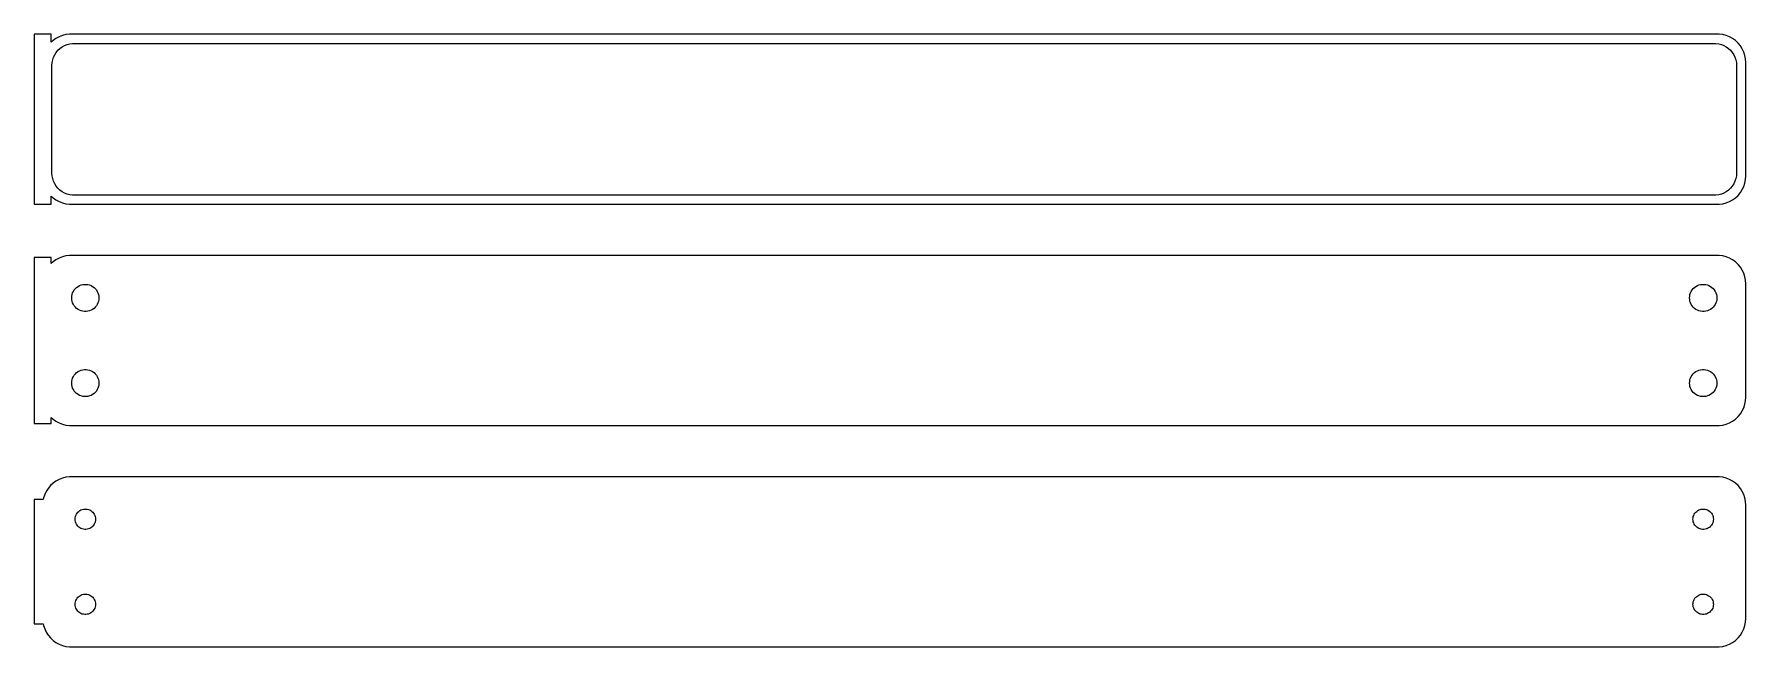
# Model space of a CAD drawing. Header units: metres. Extents: x -152 to 150, y 63 to 171.
import ezdxf

# ---------------------------------------------------------------- set-up
doc = ezdxf.new("R2010")
doc.units = ezdxf.units.M

msp = doc.modelspace()

# ---------------------------------------------------------------- linework, layer by layer
for p, q in [((-148.5, 170.99), (-151.5, 170.99)), ((-151.5, 170.99), (-151.5, 141.01)), ((-148.5, 169.559), (-148.5, 170.99)), ((-148.187, 169.853), (-148.5, 169.559)), ((-147.679, 170.222), (-148.187, 169.853)), ((-147.129, 170.524), (-147.679, 170.222)), ((-146.545, 170.755), (-147.129, 170.524)), ((-146.575, 168.77), (-146.149, 169.004)), ((-145.937, 170.911), (-146.545, 170.755)), ((-146.149, 169.004), (-145.697, 169.183)), ((-145.314, 170.99), (-145.937, 170.911)), ((-145.697, 169.183), (-145.226, 169.304)), ((145.314, 170.99), (-145.314, 170.99)), ((-145.226, 169.304), (-144.743, 169.365)), ((-144.743, 169.365), (144.743, 169.365)), ((144.743, 169.365), (145.226, 169.304)), ((145.226, 169.304), (145.697, 169.183)), ((145.937, 170.911), (145.314, 170.99)), ((145.697, 169.183), (146.149, 169.004)), ((146.545, 170.755), (145.937, 170.911)), ((146.149, 169.004), (146.575, 168.77)), ((147.129, 170.524), (146.545, 170.755)), ((147.679, 170.222), (147.129, 170.524)), ((148.187, 169.853), (147.679, 170.222)), ((148.645, 169.423), (148.187, 169.853)), ((149.045, 168.939), (148.645, 169.423)), ((149.382, 168.409), (149.045, 168.939)), ((-148.373, 165.5), (-148.342, 165.985)), ((-148.342, 165.985), (-148.251, 166.463)), ((-148.251, 166.463), (-148.101, 166.926)), ((-148.101, 166.926), (-147.894, 167.366)), ((-147.894, 167.366), (-147.633, 167.776)), ((-147.633, 167.776), (-147.323, 168.151)), ((-147.323, 168.151), (-146.969, 168.484)), ((-146.969, 168.484), (-146.575, 168.77)), ((146.575, 168.77), (146.969, 168.484)), ((146.969, 168.484), (147.323, 168.151)), ((147.323, 168.151), (147.633, 167.776)), ((147.633, 167.776), (147.894, 167.366)), ((147.894, 167.366), (148.101, 166.926)), ((148.101, 166.926), (148.251, 166.463)), ((148.251, 166.463), (148.342, 165.985)), ((148.342, 165.985), (148.373, 165.5)), ((149.649, 167.841), (149.382, 168.409)), ((149.843, 167.243), (149.649, 167.841)), ((149.961, 166.627), (149.843, 167.243)), ((150, 166), (149.961, 166.627)), ((150, 146), (150, 166)), ((-148.373, 146.5), (-148.373, 165.5)), ((148.373, 165.5), (148.373, 146.5)), ((-148.342, 146.015), (-148.373, 146.5)), ((-148.251, 145.537), (-148.342, 146.015)), ((-148.101, 145.074), (-148.251, 145.537)), ((-147.894, 144.634), (-148.101, 145.074)), ((148.101, 145.074), (147.894, 144.634)), ((148.251, 145.537), (148.101, 145.074)), ((148.342, 146.015), (148.251, 145.537)), ((148.373, 146.5), (148.342, 146.015)), ((149.649, 144.159), (149.843, 144.757)), ((149.843, 144.757), (149.961, 145.373)), ((149.961, 145.373), (150, 146)), ((-148.5, 142.441), (-148.187, 142.147)), ((-148.5, 141.01), (-148.5, 142.441)), ((-148.187, 142.147), (-147.679, 141.778)), ((-147.633, 144.224), (-147.894, 144.634)), ((-147.679, 141.778), (-147.129, 141.476)), ((-147.323, 143.849), (-147.633, 144.224)), ((-146.969, 143.516), (-147.323, 143.849)), ((-146.575, 143.23), (-146.969, 143.516)), ((-146.149, 142.996), (-146.575, 143.23)), ((-145.697, 142.817), (-146.149, 142.996)), ((-145.226, 142.696), (-145.697, 142.817)), ((-144.743, 142.635), (-145.226, 142.696)), ((144.743, 142.635), (-144.743, 142.635)), ((145.226, 142.696), (144.743, 142.635)), ((145.697, 142.817), (145.226, 142.696)), ((146.149, 142.996), (145.697, 142.817)), ((146.575, 143.23), (146.149, 142.996)), ((146.969, 143.516), (146.575, 143.23)), ((147.323, 143.849), (146.969, 143.516)), ((147.129, 141.476), (147.679, 141.778)), ((147.633, 144.224), (147.323, 143.849)), ((147.894, 144.634), (147.633, 144.224)), ((147.679, 141.778), (148.187, 142.147)), ((148.187, 142.147), (148.645, 142.577)), ((148.645, 142.577), (149.045, 143.061)), ((149.045, 143.061), (149.382, 143.591)), ((149.382, 143.591), (149.649, 144.159)), ((-151.5, 141.01), (-148.5, 141.01)), ((-147.129, 141.476), (-146.545, 141.245)), ((-146.545, 141.245), (-145.937, 141.089)), ((-145.937, 141.089), (-145.314, 141.01)), ((-145.314, 141.01), (145.314, 141.01)), ((145.314, 141.01), (145.937, 141.089)), ((145.937, 141.089), (146.545, 141.245)), ((146.545, 141.245), (147.129, 141.476)), ((-148.5, 131.615), (-151.5, 131.615)), ((-151.5, 131.615), (-151.5, 102.385)), ((-148.5, 130.559), (-148.5, 131.615)), ((-148.187, 130.853), (-148.5, 130.559)), ((-147.679, 131.222), (-148.187, 130.853)), ((-147.129, 131.524), (-147.679, 131.222)), ((-146.545, 131.755), (-147.129, 131.524)), ((-145.937, 131.911), (-146.545, 131.755)), ((-145.314, 131.99), (-145.937, 131.911)), ((145.314, 131.99), (-145.314, 131.99)), ((145.937, 131.911), (145.314, 131.99)), ((146.545, 131.755), (145.937, 131.911)), ((147.129, 131.524), (146.545, 131.755)), ((147.679, 131.222), (147.129, 131.524)), ((148.187, 130.853), (147.679, 131.222)), ((148.645, 130.423), (148.187, 130.853)), ((149.045, 129.939), (148.645, 130.423)), ((149.382, 129.409), (149.045, 129.939)), ((-143.786, 126.526), (-143.522, 126.672)), ((-143.522, 126.672), (-143.242, 126.783)), ((-143.242, 126.783), (-142.95, 126.857)), ((-142.95, 126.857), (-142.651, 126.895)), ((-142.651, 126.895), (-142.349, 126.895)), ((-142.349, 126.895), (-142.05, 126.857)), ((-142.05, 126.857), (-141.758, 126.783)), ((-141.758, 126.783), (-141.478, 126.672)), ((-141.478, 126.672), (-141.214, 126.526)), ((141.214, 126.526), (141.478, 126.672)), ((141.478, 126.672), (141.758, 126.783)), ((141.758, 126.783), (142.05, 126.857)), ((142.05, 126.857), (142.349, 126.895)), ((142.349, 126.895), (142.651, 126.895)), ((142.651, 126.895), (142.95, 126.857)), ((142.95, 126.857), (143.242, 126.783)), ((143.242, 126.783), (143.522, 126.672)), ((143.522, 126.672), (143.786, 126.526)), ((149.649, 128.841), (149.382, 129.409)), ((149.843, 128.243), (149.649, 128.841)), ((149.961, 127.627), (149.843, 128.243)), ((150, 127), (149.961, 127.627)), ((150, 107), (150, 127)), ((-144.9, 124.5), (-144.881, 124.801)), ((-144.881, 124.199), (-144.9, 124.5)), ((-144.881, 124.801), (-144.825, 125.097)), ((-144.825, 123.903), (-144.881, 124.199)), ((-144.825, 125.097), (-144.731, 125.383)), ((-144.731, 123.617), (-144.825, 123.903)), ((-144.731, 125.383), (-144.603, 125.656)), ((-144.603, 123.344), (-144.731, 123.617)), ((-144.603, 125.656), (-144.442, 125.911)), ((-144.442, 125.911), (-144.25, 126.143)), ((-144.25, 126.143), (-144.03, 126.349)), ((-144.03, 126.349), (-143.786, 126.526)), ((-141.214, 126.526), (-140.97, 126.349)), ((-140.97, 126.349), (-140.75, 126.143)), ((-140.75, 126.143), (-140.558, 125.911)), ((-140.558, 125.911), (-140.397, 125.656)), ((-140.397, 125.656), (-140.269, 125.383)), ((-140.269, 123.617), (-140.397, 123.344)), ((-140.269, 125.383), (-140.175, 125.097)), ((-140.175, 123.903), (-140.269, 123.617)), ((-140.175, 125.097), (-140.119, 124.801)), ((-140.119, 124.199), (-140.175, 123.903)), ((-140.119, 124.801), (-140.1, 124.5)), ((-140.1, 124.5), (-140.119, 124.199)), ((140.1, 124.5), (140.119, 124.801)), ((140.119, 124.199), (140.1, 124.5)), ((140.119, 124.801), (140.175, 125.097)), ((140.175, 123.903), (140.119, 124.199)), ((140.175, 125.097), (140.269, 125.383)), ((140.269, 123.617), (140.175, 123.903)), ((140.269, 125.383), (140.397, 125.656)), ((140.397, 123.344), (140.269, 123.617)), ((140.397, 125.656), (140.558, 125.911)), ((140.558, 125.911), (140.75, 126.143)), ((140.75, 126.143), (140.97, 126.349)), ((140.97, 126.349), (141.214, 126.526)), ((143.786, 126.526), (144.03, 126.349)), ((144.03, 126.349), (144.25, 126.143)), ((144.25, 126.143), (144.442, 125.911)), ((144.442, 125.911), (144.603, 125.656)), ((144.603, 125.656), (144.731, 125.383)), ((144.731, 123.617), (144.603, 123.344)), ((144.731, 125.383), (144.825, 125.097)), ((144.825, 123.903), (144.731, 123.617)), ((144.825, 125.097), (144.881, 124.801)), ((144.881, 124.199), (144.825, 123.903)), ((144.881, 124.801), (144.9, 124.5)), ((144.9, 124.5), (144.881, 124.199)), ((-144.442, 123.089), (-144.603, 123.344)), ((-144.25, 122.857), (-144.442, 123.089)), ((-144.03, 122.651), (-144.25, 122.857)), ((-143.786, 122.474), (-144.03, 122.651)), ((-143.522, 122.328), (-143.786, 122.474)), ((-143.242, 122.217), (-143.522, 122.328)), ((-142.95, 122.143), (-143.242, 122.217)), ((-142.651, 122.105), (-142.95, 122.143)), ((-142.349, 122.105), (-142.651, 122.105)), ((-142.05, 122.143), (-142.349, 122.105)), ((-141.758, 122.217), (-142.05, 122.143)), ((-141.478, 122.328), (-141.758, 122.217)), ((-141.214, 122.474), (-141.478, 122.328)), ((-140.97, 122.651), (-141.214, 122.474)), ((-140.75, 122.857), (-140.97, 122.651)), ((-140.558, 123.089), (-140.75, 122.857)), ((-140.397, 123.344), (-140.558, 123.089)), ((140.558, 123.089), (140.397, 123.344)), ((140.75, 122.857), (140.558, 123.089)), ((140.97, 122.651), (140.75, 122.857)), ((141.214, 122.474), (140.97, 122.651)), ((141.478, 122.328), (141.214, 122.474)), ((141.758, 122.217), (141.478, 122.328)), ((142.05, 122.143), (141.758, 122.217)), ((142.349, 122.105), (142.05, 122.143)), ((142.651, 122.105), (142.349, 122.105)), ((142.95, 122.143), (142.651, 122.105)), ((143.242, 122.217), (142.95, 122.143)), ((143.522, 122.328), (143.242, 122.217)), ((143.786, 122.474), (143.522, 122.328)), ((144.03, 122.651), (143.786, 122.474)), ((144.25, 122.857), (144.03, 122.651)), ((144.442, 123.089), (144.25, 122.857)), ((144.603, 123.344), (144.442, 123.089)), ((-143.786, 111.526), (-143.522, 111.672)), ((-143.522, 111.672), (-143.242, 111.783)), ((-143.242, 111.783), (-142.95, 111.857)), ((-142.95, 111.857), (-142.651, 111.895)), ((-142.651, 111.895), (-142.349, 111.895)), ((-142.349, 111.895), (-142.05, 111.857)), ((-142.05, 111.857), (-141.758, 111.783)), ((-141.758, 111.783), (-141.478, 111.672)), ((-141.478, 111.672), (-141.214, 111.526)), ((141.214, 111.526), (141.478, 111.672)), ((141.478, 111.672), (141.758, 111.783)), ((141.758, 111.783), (142.05, 111.857)), ((142.05, 111.857), (142.349, 111.895)), ((142.349, 111.895), (142.651, 111.895)), ((142.651, 111.895), (142.95, 111.857)), ((142.95, 111.857), (143.242, 111.783)), ((143.242, 111.783), (143.522, 111.672)), ((143.522, 111.672), (143.786, 111.526)), ((-144.9, 109.5), (-144.881, 109.801)), ((-144.881, 109.199), (-144.9, 109.5)), ((-144.881, 109.801), (-144.825, 110.097)), ((-144.825, 108.903), (-144.881, 109.199)), ((-144.825, 110.097), (-144.731, 110.383)), ((-144.731, 108.617), (-144.825, 108.903)), ((-144.731, 110.383), (-144.603, 110.656)), ((-144.603, 108.344), (-144.731, 108.617)), ((-144.603, 110.656), (-144.442, 110.911)), ((-144.442, 110.911), (-144.25, 111.143)), ((-144.25, 111.143), (-144.03, 111.349)), ((-144.03, 111.349), (-143.786, 111.526)), ((-141.214, 111.526), (-140.97, 111.349)), ((-140.97, 111.349), (-140.75, 111.143)), ((-140.75, 111.143), (-140.558, 110.911)), ((-140.558, 110.911), (-140.397, 110.656)), ((-140.397, 110.656), (-140.269, 110.383)), ((-140.269, 108.617), (-140.397, 108.344)), ((-140.269, 110.383), (-140.175, 110.097)), ((-140.175, 108.903), (-140.269, 108.617)), ((-140.175, 110.097), (-140.119, 109.801)), ((-140.119, 109.199), (-140.175, 108.903)), ((-140.119, 109.801), (-140.1, 109.5)), ((-140.1, 109.5), (-140.119, 109.199)), ((140.1, 109.5), (140.119, 109.801)), ((140.119, 109.199), (140.1, 109.5)), ((140.119, 109.801), (140.175, 110.097)), ((140.175, 108.903), (140.119, 109.199)), ((140.175, 110.097), (140.269, 110.383)), ((140.269, 108.617), (140.175, 108.903)), ((140.269, 110.383), (140.397, 110.656)), ((140.397, 108.344), (140.269, 108.617)), ((140.397, 110.656), (140.558, 110.911)), ((140.558, 110.911), (140.75, 111.143)), ((140.75, 111.143), (140.97, 111.349)), ((140.97, 111.349), (141.214, 111.526)), ((143.786, 111.526), (144.03, 111.349)), ((144.03, 111.349), (144.25, 111.143)), ((144.25, 111.143), (144.442, 110.911)), ((144.442, 110.911), (144.603, 110.656)), ((144.603, 110.656), (144.731, 110.383)), ((144.731, 108.617), (144.603, 108.344)), ((144.731, 110.383), (144.825, 110.097)), ((144.825, 108.903), (144.731, 108.617)), ((144.825, 110.097), (144.881, 109.801)), ((144.881, 109.199), (144.825, 108.903)), ((144.881, 109.801), (144.9, 109.5)), ((144.9, 109.5), (144.881, 109.199)), ((-144.442, 108.089), (-144.603, 108.344)), ((-144.25, 107.857), (-144.442, 108.089)), ((-144.03, 107.651), (-144.25, 107.857)), ((-143.786, 107.474), (-144.03, 107.651)), ((-143.522, 107.328), (-143.786, 107.474)), ((-143.242, 107.217), (-143.522, 107.328)), ((-142.95, 107.143), (-143.242, 107.217)), ((-142.651, 107.105), (-142.95, 107.143)), ((-142.349, 107.105), (-142.651, 107.105)), ((-142.05, 107.143), (-142.349, 107.105)), ((-141.758, 107.217), (-142.05, 107.143)), ((-141.478, 107.328), (-141.758, 107.217)), ((-141.214, 107.474), (-141.478, 107.328)), ((-140.97, 107.651), (-141.214, 107.474)), ((-140.75, 107.857), (-140.97, 107.651)), ((-140.558, 108.089), (-140.75, 107.857)), ((-140.397, 108.344), (-140.558, 108.089)), ((140.558, 108.089), (140.397, 108.344)), ((140.75, 107.857), (140.558, 108.089)), ((140.97, 107.651), (140.75, 107.857)), ((141.214, 107.474), (140.97, 107.651)), ((141.478, 107.328), (141.214, 107.474)), ((141.758, 107.217), (141.478, 107.328)), ((142.05, 107.143), (141.758, 107.217)), ((142.349, 107.105), (142.05, 107.143)), ((142.651, 107.105), (142.349, 107.105)), ((142.95, 107.143), (142.651, 107.105)), ((143.242, 107.217), (142.95, 107.143)), ((143.522, 107.328), (143.242, 107.217)), ((143.786, 107.474), (143.522, 107.328)), ((144.03, 107.651), (143.786, 107.474)), ((144.25, 107.857), (144.03, 107.651)), ((144.442, 108.089), (144.25, 107.857)), ((144.603, 108.344), (144.442, 108.089)), ((149.649, 105.159), (149.843, 105.757)), ((149.843, 105.757), (149.961, 106.373)), ((149.961, 106.373), (150, 107)), ((-148.5, 102.385), (-148.5, 103.441)), ((-148.5, 103.441), (-148.187, 103.147)), ((-148.187, 103.147), (-147.679, 102.778)), ((-147.679, 102.778), (-147.129, 102.476)), ((147.129, 102.476), (147.679, 102.778)), ((147.679, 102.778), (148.187, 103.147)), ((148.187, 103.147), (148.645, 103.577)), ((148.645, 103.577), (149.045, 104.061)), ((149.045, 104.061), (149.382, 104.591)), ((149.382, 104.591), (149.649, 105.159)), ((-151.5, 102.385), (-148.5, 102.385)), ((-147.129, 102.476), (-146.545, 102.245)), ((-146.545, 102.245), (-145.937, 102.089)), ((-145.937, 102.089), (-145.314, 102.01)), ((-145.314, 102.01), (145.314, 102.01)), ((145.314, 102.01), (145.937, 102.089)), ((145.937, 102.089), (146.545, 102.245)), ((146.545, 102.245), (147.129, 102.476)), ((-149.045, 90.9389), (-149.382, 90.4088)), ((-148.645, 91.4227), (-149.045, 90.9389)), ((-148.187, 91.8526), (-148.645, 91.4227)), ((-147.679, 92.2216), (-148.187, 91.8526)), ((-147.129, 92.5241), (-147.679, 92.2216)), ((-146.545, 92.7553), (-147.129, 92.5241)), ((-145.937, 92.9114), (-146.545, 92.7553)), ((-145.314, 92.9901), (-145.937, 92.9114)), ((145.314, 92.9901), (-145.314, 92.9901)), ((145.937, 92.9114), (145.314, 92.9901)), ((146.545, 92.7553), (145.937, 92.9114)), ((147.129, 92.5241), (146.545, 92.7553)), ((147.679, 92.2216), (147.129, 92.5241)), ((148.187, 91.8526), (147.679, 92.2216)), ((148.645, 91.4227), (148.187, 91.8526)), ((149.045, 90.9389), (148.645, 91.4227)), ((149.382, 90.4088), (149.045, 90.9389)), ((-149.9, 88.9442), (-151.5, 88.9442)), ((-151.5, 88.9442), (-151.5, 67.0558)), ((-149.843, 89.2434), (-149.9, 88.9442)), ((-149.649, 89.8406), (-149.843, 89.2434)), ((-149.382, 90.4088), (-149.649, 89.8406)), ((149.649, 89.8406), (149.382, 90.4088)), ((149.843, 89.2434), (149.649, 89.8406)), ((149.961, 88.6267), (149.843, 89.2434)), ((150, 88), (149.961, 88.6267)), ((150, 68), (150, 88)), ((-144.3, 85.5), (-144.286, 85.7256)), ((-144.286, 85.2744), (-144.3, 85.5)), ((-144.286, 85.7256), (-144.243, 85.9476)), ((-144.243, 85.0524), (-144.286, 85.2744)), ((-144.243, 85.9476), (-144.174, 86.1626)), ((-144.174, 84.8374), (-144.243, 85.0524)), ((-144.174, 86.1626), (-144.077, 86.3671)), ((-144.077, 84.6328), (-144.174, 84.8374)), ((-144.077, 86.3671), (-143.956, 86.558)), ((-143.956, 84.442), (-144.077, 84.6328)), ((-143.956, 86.558), (-143.812, 86.7322)), ((-143.812, 84.2678), (-143.956, 84.442)), ((-143.812, 86.7322), (-143.647, 86.8869)), ((-143.647, 86.8869), (-143.464, 87.0198)), ((-143.464, 87.0198), (-143.266, 87.1287)), ((-143.266, 87.1287), (-143.056, 87.2119)), ((-143.056, 87.2119), (-142.837, 87.2681)), ((-142.837, 87.2681), (-142.613, 87.2964)), ((-142.613, 87.2964), (-142.387, 87.2964)), ((-142.387, 87.2964), (-142.163, 87.2681)), ((-142.163, 87.2681), (-141.944, 87.2119)), ((-141.944, 87.2119), (-141.734, 87.1287)), ((-141.734, 87.1287), (-141.536, 87.0198)), ((-141.536, 87.0198), (-141.353, 86.8869)), ((-141.353, 86.8869), (-141.188, 86.7322)), ((-141.188, 86.7322), (-141.044, 86.558)), ((-141.044, 84.442), (-141.188, 84.2678)), ((-141.044, 86.558), (-140.923, 86.3671)), ((-140.923, 84.6328), (-141.044, 84.442)), ((-140.923, 86.3671), (-140.826, 86.1626)), ((-140.826, 84.8374), (-140.923, 84.6328)), ((-140.826, 86.1626), (-140.757, 85.9476)), ((-140.757, 85.0524), (-140.826, 84.8374)), ((-140.757, 85.9476), (-140.714, 85.7256)), ((-140.714, 85.2744), (-140.757, 85.0524)), ((-140.714, 85.7256), (-140.7, 85.5)), ((-140.7, 85.5), (-140.714, 85.2744)), ((140.7, 85.5), (140.714, 85.7256)), ((140.714, 85.2744), (140.7, 85.5)), ((140.714, 85.7256), (140.757, 85.9476)), ((140.757, 85.0524), (140.714, 85.2744)), ((140.757, 85.9476), (140.826, 86.1626)), ((140.826, 84.8374), (140.757, 85.0524)), ((140.826, 86.1626), (140.923, 86.3671)), ((140.923, 84.6328), (140.826, 84.8374)), ((140.923, 86.3671), (141.044, 86.558)), ((141.044, 84.442), (140.923, 84.6328)), ((141.044, 86.558), (141.188, 86.7322)), ((141.188, 84.2678), (141.044, 84.442)), ((141.188, 86.7322), (141.353, 86.8869)), ((141.353, 86.8869), (141.536, 87.0198)), ((141.536, 87.0198), (141.734, 87.1287)), ((141.734, 87.1287), (141.944, 87.2119)), ((141.944, 87.2119), (142.163, 87.2681)), ((142.163, 87.2681), (142.387, 87.2964)), ((142.387, 87.2964), (142.613, 87.2964)), ((142.613, 87.2964), (142.837, 87.2681)), ((142.837, 87.2681), (143.056, 87.2119)), ((143.056, 87.2119), (143.266, 87.1287)), ((143.266, 87.1287), (143.464, 87.0198)), ((143.464, 87.0198), (143.647, 86.8869)), ((143.647, 86.8869), (143.812, 86.7322)), ((143.812, 86.7322), (143.956, 86.558)), ((143.956, 84.442), (143.812, 84.2678)), ((143.956, 86.558), (144.077, 86.3671)), ((144.077, 84.6328), (143.956, 84.442)), ((144.077, 86.3671), (144.174, 86.1626)), ((144.174, 84.8374), (144.077, 84.6328)), ((144.174, 86.1626), (144.243, 85.9476)), ((144.243, 85.0524), (144.174, 84.8374)), ((144.243, 85.9476), (144.286, 85.7256)), ((144.286, 85.2744), (144.243, 85.0524)), ((144.286, 85.7256), (144.3, 85.5)), ((144.3, 85.5), (144.286, 85.2744)), ((-143.647, 84.1131), (-143.812, 84.2678)), ((-143.464, 83.9802), (-143.647, 84.1131)), ((-143.266, 83.8713), (-143.464, 83.9802)), ((-143.056, 83.7881), (-143.266, 83.8713)), ((-142.837, 83.7319), (-143.056, 83.7881)), ((-142.613, 83.7036), (-142.837, 83.7319)), ((-142.387, 83.7036), (-142.613, 83.7036)), ((-142.163, 83.7319), (-142.387, 83.7036)), ((-141.944, 83.7881), (-142.163, 83.7319)), ((-141.734, 83.8713), (-141.944, 83.7881)), ((-141.536, 83.9802), (-141.734, 83.8713)), ((-141.353, 84.1131), (-141.536, 83.9802)), ((-141.188, 84.2678), (-141.353, 84.1131)), ((141.353, 84.1131), (141.188, 84.2678)), ((141.536, 83.9802), (141.353, 84.1131)), ((141.734, 83.8713), (141.536, 83.9802)), ((141.944, 83.7881), (141.734, 83.8713)), ((142.163, 83.7319), (141.944, 83.7881)), ((142.387, 83.7036), (142.163, 83.7319)), ((142.613, 83.7036), (142.387, 83.7036)), ((142.837, 83.7319), (142.613, 83.7036)), ((143.056, 83.7881), (142.837, 83.7319)), ((143.266, 83.8713), (143.056, 83.7881)), ((143.464, 83.9802), (143.266, 83.8713)), ((143.647, 84.1131), (143.464, 83.9802)), ((143.812, 84.2678), (143.647, 84.1131)), ((-144.3, 70.5), (-144.286, 70.7256)), ((-144.286, 70.2744), (-144.3, 70.5)), ((-144.286, 70.7256), (-144.243, 70.9476)), ((-144.243, 70.0524), (-144.286, 70.2744)), ((-144.243, 70.9476), (-144.174, 71.1626)), ((-144.174, 69.8374), (-144.243, 70.0524)), ((-144.174, 71.1626), (-144.077, 71.3672)), ((-144.077, 69.6329), (-144.174, 69.8374)), ((-144.077, 71.3672), (-143.956, 71.558)), ((-143.956, 69.442), (-144.077, 69.6329)), ((-143.956, 71.558), (-143.812, 71.7322)), ((-143.812, 69.2678), (-143.956, 69.442)), ((-143.812, 71.7322), (-143.647, 71.8869)), ((-143.647, 71.8869), (-143.464, 72.0198)), ((-143.464, 72.0198), (-143.266, 72.1287)), ((-143.266, 72.1287), (-143.056, 72.2119)), ((-143.056, 72.2119), (-142.837, 72.2681)), ((-142.837, 72.2681), (-142.613, 72.2964)), ((-142.613, 72.2964), (-142.387, 72.2964)), ((-142.387, 72.2964), (-142.163, 72.2681)), ((-142.163, 72.2681), (-141.944, 72.2119)), ((-141.944, 72.2119), (-141.734, 72.1287)), ((-141.734, 72.1287), (-141.536, 72.0198)), ((-141.536, 72.0198), (-141.353, 71.8869)), ((-141.353, 71.8869), (-141.188, 71.7322)), ((-141.188, 71.7322), (-141.044, 71.558)), ((-141.044, 69.442), (-141.188, 69.2678)), ((-141.044, 71.558), (-140.923, 71.3672)), ((-140.923, 69.6329), (-141.044, 69.442)), ((-140.923, 71.3672), (-140.826, 71.1626)), ((-140.826, 69.8374), (-140.923, 69.6329)), ((-140.826, 71.1626), (-140.757, 70.9476)), ((-140.757, 70.0524), (-140.826, 69.8374)), ((-140.757, 70.9476), (-140.714, 70.7256)), ((-140.714, 70.2744), (-140.757, 70.0524)), ((-140.714, 70.7256), (-140.7, 70.5)), ((-140.7, 70.5), (-140.714, 70.2744)), ((140.7, 70.5), (140.714, 70.7256)), ((140.714, 70.2744), (140.7, 70.5)), ((140.714, 70.7256), (140.757, 70.9476)), ((140.757, 70.0524), (140.714, 70.2744)), ((140.757, 70.9476), (140.826, 71.1626)), ((140.826, 69.8374), (140.757, 70.0524)), ((140.826, 71.1626), (140.923, 71.3672)), ((140.923, 69.6329), (140.826, 69.8374)), ((140.923, 71.3672), (141.044, 71.558)), ((141.044, 69.442), (140.923, 69.6329)), ((141.044, 71.558), (141.188, 71.7322)), ((141.188, 69.2678), (141.044, 69.442)), ((141.188, 71.7322), (141.353, 71.8869)), ((141.353, 71.8869), (141.536, 72.0198)), ((141.536, 72.0198), (141.734, 72.1287)), ((141.734, 72.1287), (141.944, 72.2119)), ((141.944, 72.2119), (142.163, 72.2681)), ((142.163, 72.2681), (142.387, 72.2964)), ((142.387, 72.2964), (142.613, 72.2964)), ((142.613, 72.2964), (142.837, 72.2681)), ((142.837, 72.2681), (143.056, 72.2119)), ((143.056, 72.2119), (143.266, 72.1287)), ((143.266, 72.1287), (143.464, 72.0198)), ((143.464, 72.0198), (143.647, 71.8869)), ((143.647, 71.8869), (143.812, 71.7322)), ((143.812, 71.7322), (143.956, 71.558)), ((143.956, 69.442), (143.812, 69.2678)), ((143.956, 71.558), (144.077, 71.3672)), ((144.077, 69.6329), (143.956, 69.442)), ((144.077, 71.3672), (144.174, 71.1626)), ((144.174, 69.8374), (144.077, 69.6329)), ((144.174, 71.1626), (144.243, 70.9476)), ((144.243, 70.0524), (144.174, 69.8374)), ((144.243, 70.9476), (144.286, 70.7256)), ((144.286, 70.2744), (144.243, 70.0524)), ((144.286, 70.7256), (144.3, 70.5)), ((144.3, 70.5), (144.286, 70.2744)), ((-151.5, 67.0558), (-149.9, 67.0558)), ((-149.9, 67.0558), (-149.843, 66.7566)), ((-149.843, 66.7566), (-149.649, 66.1594)), ((-143.647, 69.1131), (-143.812, 69.2678)), ((-143.464, 68.9802), (-143.647, 69.1131)), ((-143.266, 68.8713), (-143.464, 68.9802)), ((-143.056, 68.7881), (-143.266, 68.8713)), ((-142.837, 68.7319), (-143.056, 68.7881)), ((-142.613, 68.7036), (-142.837, 68.7319)), ((-142.387, 68.7036), (-142.613, 68.7036)), ((-142.163, 68.7319), (-142.387, 68.7036)), ((-141.944, 68.7881), (-142.163, 68.7319)), ((-141.734, 68.8713), (-141.944, 68.7881)), ((-141.536, 68.9802), (-141.734, 68.8713)), ((-141.353, 69.1131), (-141.536, 68.9802)), ((-141.188, 69.2678), (-141.353, 69.1131)), ((141.353, 69.1131), (141.188, 69.2678)), ((141.536, 68.9802), (141.353, 69.1131)), ((141.734, 68.8713), (141.536, 68.9802)), ((141.944, 68.7881), (141.734, 68.8713)), ((142.163, 68.7319), (141.944, 68.7881)), ((142.387, 68.7036), (142.163, 68.7319)), ((142.613, 68.7036), (142.387, 68.7036)), ((142.837, 68.7319), (142.613, 68.7036)), ((143.056, 68.7881), (142.837, 68.7319)), ((143.266, 68.8713), (143.056, 68.7881)), ((143.464, 68.9802), (143.266, 68.8713)), ((143.647, 69.1131), (143.464, 68.9802)), ((143.812, 69.2678), (143.647, 69.1131)), ((149.649, 66.1594), (149.843, 66.7566)), ((149.843, 66.7566), (149.961, 67.3733)), ((149.961, 67.3733), (150, 68)), ((-149.649, 66.1594), (-149.382, 65.5912)), ((-149.382, 65.5912), (-149.045, 65.0611)), ((-149.045, 65.0611), (-148.645, 64.5773)), ((-148.645, 64.5773), (-148.187, 64.1474)), ((-148.187, 64.1474), (-147.679, 63.7784)), ((-147.679, 63.7784), (-147.129, 63.4759)), ((-147.129, 63.4759), (-146.545, 63.2447)), ((146.545, 63.2447), (147.129, 63.4759)), ((147.129, 63.4759), (147.679, 63.7784)), ((147.679, 63.7784), (148.187, 64.1474)), ((148.187, 64.1474), (148.645, 64.5773)), ((148.645, 64.5773), (149.045, 65.0611)), ((149.045, 65.0611), (149.382, 65.5912)), ((149.382, 65.5912), (149.649, 66.1594)), ((-146.545, 63.2447), (-145.937, 63.0886)), ((-145.937, 63.0886), (-145.314, 63.0099)), ((-145.314, 63.0099), (145.314, 63.0099)), ((145.314, 63.0099), (145.937, 63.0886)), ((145.937, 63.0886), (146.545, 63.2447))]:
    msp.add_line(p, q)

doc.saveas('drawing.dxf')
